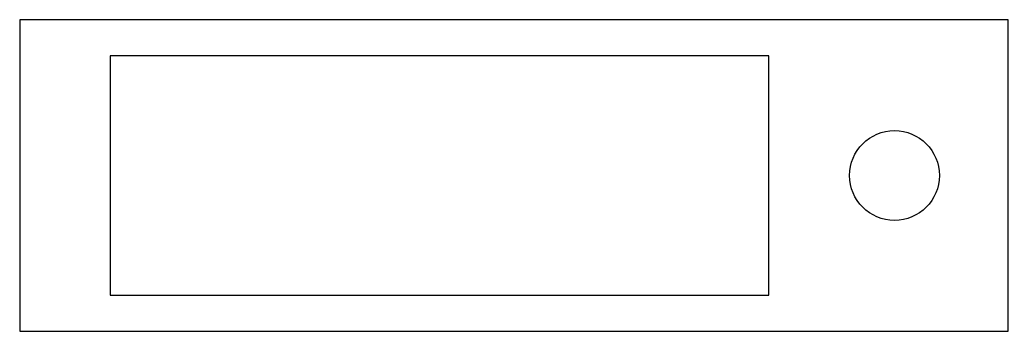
# Model space of a CAD drawing. Header units: inches. Extents: x 0 to 33, y 0 to 10.4.
import ezdxf

# ---------------------------------------------------------------- set-up
doc = ezdxf.new("R2010")
doc.units = ezdxf.units.IN
doc.header["$MEASUREMENT"] = 0

msp = doc.modelspace()

# ---------------------------------------------------------------- linework, layer by layer
for points in [[(33.02, 0), (33.02, 10.41), (0, 10.41), (0, 0)], [(25.02, 1.205), (25.02, 9.205), (3.02, 9.205), (3.02, 1.205)]]:
    msp.add_lwpolyline(points, close=True)
msp.add_circle((29.22, 5.205), 1.5)

doc.saveas('drawing.dxf')
